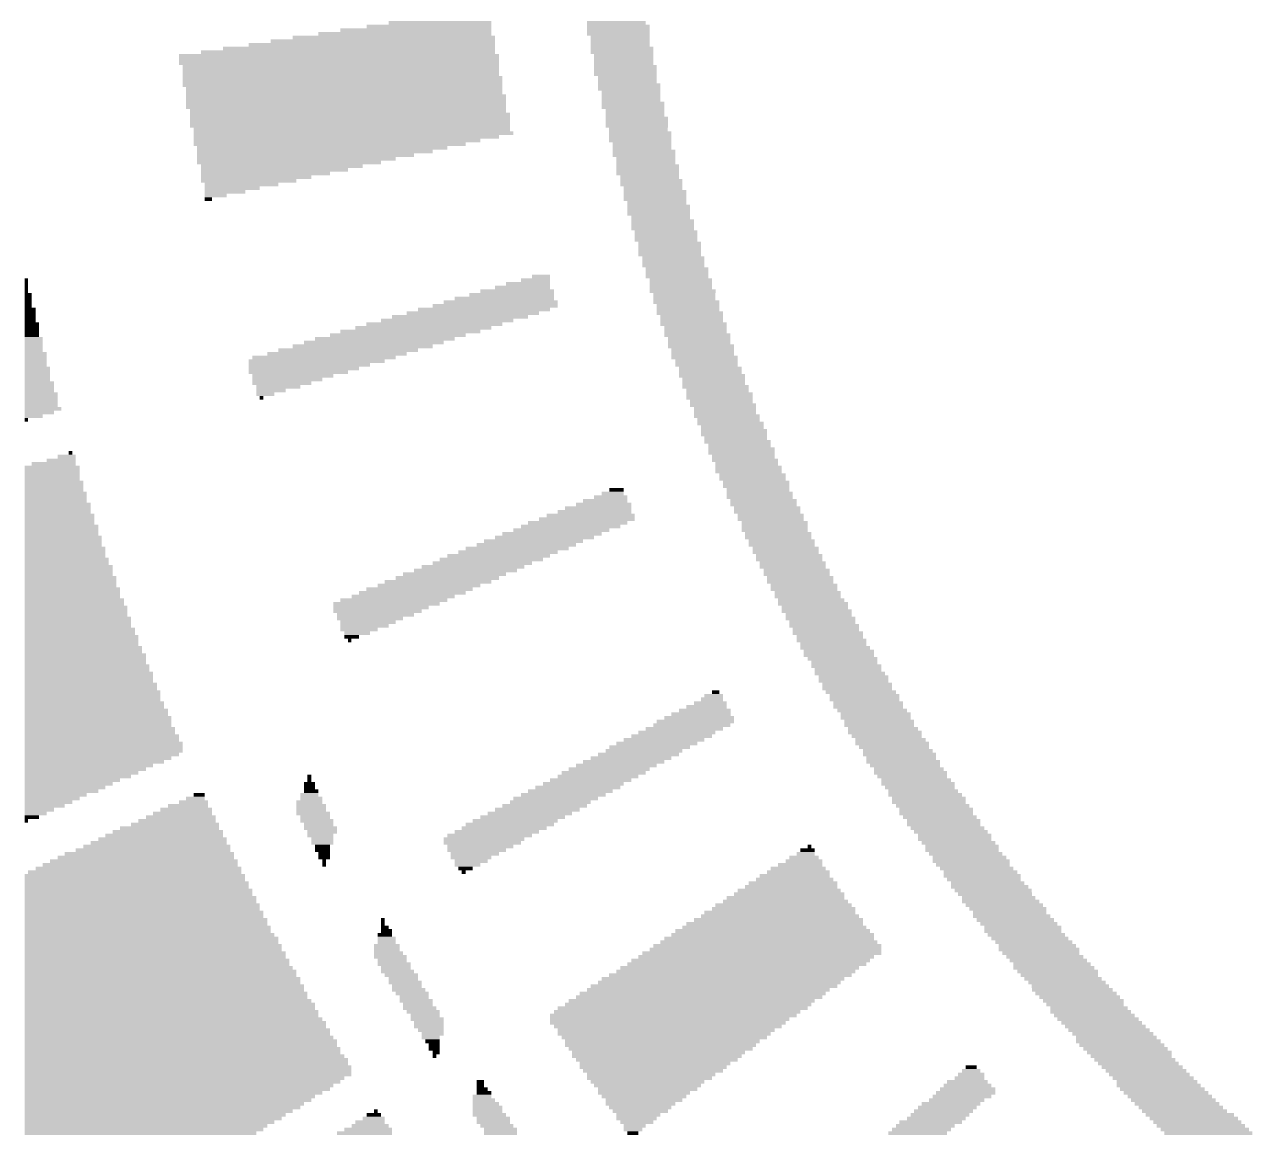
# Model space of a CAD drawing. Extents: x -51 to 50, y -27 to 29.
# Drawn here: x 20.18 to 27.25, y -3.95 to 2.42 of the extents above; entities that cross this region are included whole.
import ezdxf

# ---------------------------------------------------------------- set-up
doc = ezdxf.new("R2010")
doc.units = 0
doc.layers.add('201', color=6, linetype='CONTINUOUS')

# ---------------------------------------------------------------- blocks, each defined once
blk = doc.blocks.new('RECT')
blk.add_solid([(-0.5, -0.5), (0.5, -0.5), (-0.5, 0.5), (0.5, 0.5)])

msp = doc.modelspace()

# ---------------------------------------------------------------- block references
at = {"layer": '201', "rotation": 180}
for p, xscale, yscale in [((22.5108, 2.413), 0.7188, 0.0213), ((22.5743, 2.4342), 0.5918, 0.0211), ((23.5903, 2.4342), 0.3378, 0.0211), ((23.6017, 2.413), 0.3607, 0.0213), ((22.2453, 2.3283), 1.2903, 0.0211), ((22.3088, 2.3495), 1.1633, 0.0213), ((22.3723, 2.3707), 0.9957, 0.0211), ((22.4358, 2.3918), 0.8687, 0.0211), ((23.6017, 2.3918), 0.3607, 0.0211), ((23.6017, 2.3707), 0.3607, 0.0211), ((23.6118, 2.3495), 0.3404, 0.0213), ((23.6118, 2.3283), 0.3404, 0.0211), ((22.0447, 2.2648), 1.6916, 0.0211), ((22.1082, 2.286), 1.5646, 0.0213), ((22.1818, 2.3072), 1.4173, 0.0211), ((23.6118, 2.3072), 0.3404, 0.0211), ((23.622, 2.286), 0.3607, 0.0213), ((23.622, 2.2648), 0.3607, 0.0211), ((21.9926, 2.2437), 1.8415, 0.0211), ((21.9926, 2.2225), 1.8415, 0.0213), ((21.9926, 2.2013), 1.8415, 0.0211), ((23.6322, 2.2437), 0.3404, 0.0211), ((23.6322, 2.2225), 0.3404, 0.0213), ((23.6322, 2.2013), 0.3404, 0.0211), ((22.0129, 2.1167), 1.8415, 0.0211), ((22.0028, 2.1802), 1.8212, 0.0211), ((22.0028, 2.159), 1.8212, 0.0213), ((22.0028, 2.1378), 1.8212, 0.0211), ((23.6423, 2.1802), 0.3607, 0.0211), ((23.6423, 2.159), 0.3607, 0.0213), ((23.6423, 2.1378), 0.3607, 0.0211), ((23.6538, 2.1167), 0.3378, 0.0211), ((22.0129, 2.0955), 1.8415, 0.0213), ((22.0129, 2.0743), 1.8415, 0.0211), ((22.0231, 2.0532), 1.8212, 0.0211), ((23.6538, 2.0955), 0.3378, 0.0213), ((23.6639, 2.0743), 0.3581, 0.0211), ((23.6639, 2.0532), 0.3581, 0.0211), ((22.0231, 2.032), 1.8212, 0.0213), ((22.0332, 2.0108), 1.8415, 0.0211), ((22.0332, 1.9897), 1.8415, 0.0211), ((23.6741, 2.032), 0.3378, 0.0213), ((23.6741, 2.0108), 0.3378, 0.0211), ((23.6741, 1.9897), 0.3378, 0.0211), ((22.0332, 1.9685), 1.8415, 0.0213), ((22.0332, 1.9473), 1.8415, 0.0211), ((22.0447, 1.9262), 1.8186, 0.0211), ((22.0561, 1.905), 1.8415, 0.0213), ((23.6855, 1.9685), 0.3607, 0.0213), ((23.6855, 1.9473), 0.3607, 0.0211), ((23.6969, 1.9262), 0.3378, 0.0211), ((23.6969, 1.905), 0.3378, 0.0213), ((22.0561, 1.8838), 1.8415, 0.0211), ((22.0561, 1.8627), 1.8415, 0.0211), ((22.0561, 1.8415), 1.8415, 0.0213), ((23.7071, 1.8838), 0.3581, 0.0211), ((23.7071, 1.8627), 0.3581, 0.0211), ((23.7071, 1.8415), 0.3581, 0.0213), ((22.0663, 1.8203), 1.8212, 0.0211), ((22.0764, 1.7992), 1.8415, 0.0211), ((22.0345, 1.778), 1.7577, 0.0213), ((21.9812, 1.7568), 1.651, 0.0211), ((23.7172, 1.8203), 0.3378, 0.0211), ((23.7274, 1.7992), 0.3581, 0.0211), ((23.7274, 1.778), 0.3581, 0.0213), ((23.7274, 1.7568), 0.3581, 0.0211), ((21.9393, 1.7357), 1.5672, 0.0211), ((21.8961, 1.7145), 1.4402, 0.0213), ((21.8542, 1.6933), 1.3564, 0.0211), ((23.749, 1.6933), 0.3607, 0.0211), ((23.7376, 1.7357), 0.3378, 0.0211), ((23.7376, 1.7145), 0.3378, 0.0213), ((21.8008, 1.6722), 1.2497, 0.0211), ((21.7475, 1.651), 1.143, 0.0213), ((21.7056, 1.6298), 1.0592, 0.0211), ((23.749, 1.6722), 0.3607, 0.0211), ((23.7592, 1.651), 0.3404, 0.0213), ((23.7592, 1.6298), 0.3404, 0.0211), ((21.5163, 1.5452), 0.635, 0.0211), ((21.6637, 1.6087), 0.9296, 0.0211), ((21.6218, 1.5875), 0.8458, 0.0213), ((21.5697, 1.5663), 0.7417, 0.0211), ((23.7693, 1.6087), 0.3607, 0.0211), ((23.7693, 1.5875), 0.3607, 0.0213), ((23.7693, 1.5663), 0.3607, 0.0211), ((23.7808, 1.5452), 0.3378, 0.0211), ((21.4732, 1.524), 0.5486, 0.0213), ((21.3779, 1.4817), 0.3175, 0.0211), ((21.4313, 1.5028), 0.4242, 0.0211), ((23.7909, 1.524), 0.3581, 0.0213), ((23.7909, 1.5028), 0.3581, 0.0211), ((23.8011, 1.4817), 0.3378, 0.0211), ((21.336, 1.4605), 0.2337, 0.0213), ((21.2827, 1.4393), 0.127, 0.0211), ((21.2408, 1.4182), 0.0432, 0.0211), ((23.8125, 1.4605), 0.3607, 0.0213), ((23.8125, 1.4393), 0.3607, 0.0211), ((23.8125, 1.4182), 0.3607, 0.0211), ((23.8328, 1.3758), 0.3607, 0.0211), ((23.8328, 1.3547), 0.3607, 0.0211), ((23.8328, 1.3335), 0.3607, 0.0213), ((23.8227, 1.397), 0.3404, 0.0213), ((23.8557, 1.2912), 0.3607, 0.0211), ((23.8557, 1.27), 0.3607, 0.0213), ((23.8443, 1.3123), 0.3378, 0.0211), ((23.8557, 1.2488), 0.3607, 0.0211), ((23.876, 1.2277), 0.3607, 0.0211), ((23.876, 1.2065), 0.3607, 0.0213), ((23.876, 1.1853), 0.3607, 0.0211), ((23.8963, 1.1642), 0.3607, 0.0211), ((23.8963, 1.143), 0.3607, 0.0213), ((23.8963, 1.1218), 0.3607, 0.0211), ((23.8963, 1.1007), 0.3607, 0.0211), ((23.9179, 1.0795), 0.3581, 0.0213), ((23.9179, 1.0583), 0.3581, 0.0211), ((23.9179, 1.0372), 0.3581, 0.0211), ((23.9395, 1.016), 0.3607, 0.0213), ((23.9395, 0.9948), 0.3607, 0.0211), ((20.193, 0.9525), 0.0203, 0.0213), ((20.193, 0.9313), 0.0203, 0.0211), ((20.193, 0.9102), 0.0203, 0.0211), ((23.0492, 0.9102), 0.3175, 0.0211), ((23.081, 0.9313), 0.254, 0.0211), ((23.1242, 0.9525), 0.1676, 0.0213), ((23.1559, 0.9737), 0.1041, 0.0211), ((23.9395, 0.9737), 0.3607, 0.0211), ((23.9611, 0.9525), 0.3581, 0.0213), ((23.9611, 0.9313), 0.3581, 0.0211), ((23.9611, 0.9102), 0.3581, 0.0211), ((20.193, 0.889), 0.0203, 0.0213), ((20.2032, 0.8678), 0.0406, 0.0211), ((20.2032, 0.8467), 0.0406, 0.0211), ((22.9451, 0.8467), 0.5715, 0.0211), ((22.987, 0.8678), 0.4877, 0.0211), ((23.0188, 0.889), 0.4242, 0.0213), ((23.9713, 0.889), 0.3785, 0.0213), ((23.9814, 0.8678), 0.3581, 0.0211), ((23.9814, 0.8467), 0.3581, 0.0211), ((20.2032, 0.8255), 0.0406, 0.0213), ((20.2032, 0.8043), 0.0406, 0.0211), ((20.2146, 0.7832), 0.0635, 0.0211), ((22.8283, 0.7832), 0.7595, 0.0211), ((22.8918, 0.8043), 0.7188, 0.0211), ((22.9235, 0.8255), 0.6553, 0.0213), ((23.9928, 0.8255), 0.381, 0.0213), ((24.003, 0.8043), 0.3607, 0.0211), ((24.003, 0.7832), 0.3607, 0.0211), ((20.2146, 0.762), 0.0635, 0.0213), ((20.2146, 0.7408), 0.0635, 0.0211), ((20.2146, 0.7197), 0.0635, 0.0211), ((20.2248, 0.6985), 0.0838, 0.0213), ((22.5425, 0.6985), 0.7823, 0.0213), ((22.6162, 0.7197), 0.762, 0.0211), ((22.6898, 0.7408), 0.7823, 0.0211), ((22.7635, 0.762), 0.762, 0.0213), ((24.0132, 0.762), 0.381, 0.0213), ((24.0233, 0.7408), 0.3607, 0.0211), ((24.0233, 0.7197), 0.3607, 0.0211), ((24.0335, 0.6985), 0.381, 0.0213), ((20.2248, 0.6773), 0.0838, 0.0211), ((20.2248, 0.6562), 0.0838, 0.0211), ((20.2248, 0.635), 0.0838, 0.0213), ((22.3317, 0.635), 0.7823, 0.0213), ((22.4041, 0.6562), 0.8052, 0.0211), ((22.479, 0.6773), 0.7823, 0.0211), ((24.0449, 0.6773), 0.3581, 0.0211), ((24.0449, 0.6562), 0.3581, 0.0211), ((24.0563, 0.635), 0.381, 0.0213), ((20.2349, 0.6138), 0.1041, 0.0211), ((20.2349, 0.5927), 0.1041, 0.0211), ((20.2349, 0.5715), 0.1041, 0.0213), ((22.1298, 0.5715), 0.8052, 0.0213), ((22.1933, 0.5927), 0.8052, 0.0211), ((22.2568, 0.6138), 0.8052, 0.0211), ((24.0665, 0.6138), 0.3607, 0.0211), ((24.0665, 0.5927), 0.3607, 0.0211), ((24.0767, 0.5715), 0.381, 0.0213), ((20.2349, 0.5503), 0.1041, 0.0211), ((20.2463, 0.5292), 0.127, 0.0211), ((20.2463, 0.508), 0.127, 0.0213), ((20.2463, 0.4868), 0.127, 0.0211), ((21.8643, 0.4868), 0.7823, 0.0211), ((21.9062, 0.508), 0.8255, 0.0213), ((21.9812, 0.5292), 0.8026, 0.0211), ((22.0459, 0.5503), 0.8052, 0.0211), ((24.0868, 0.5503), 0.3607, 0.0211), ((24.0868, 0.5292), 0.3607, 0.0211), ((24.097, 0.508), 0.381, 0.0213), ((24.1084, 0.4868), 0.3581, 0.0211), ((20.2463, 0.4657), 0.127, 0.0211), ((20.2565, 0.4445), 0.1473, 0.0213), ((20.2565, 0.4233), 0.1473, 0.0211), ((21.8224, 0.4657), 0.6985, 0.0211), ((21.7907, 0.4445), 0.635, 0.0213), ((21.7589, 0.4233), 0.5715, 0.0211), ((24.1084, 0.4657), 0.3581, 0.0211), ((24.13, 0.4445), 0.3607, 0.0213), ((24.13, 0.4233), 0.3607, 0.0211), ((20.2565, 0.4022), 0.1473, 0.0211), ((20.2565, 0.381), 0.1473, 0.0213), ((20.2679, 0.3598), 0.1702, 0.0211), ((21.6954, 0.381), 0.4039, 0.0213), ((21.7272, 0.4022), 0.4674, 0.0211), ((21.6637, 0.3598), 0.3404, 0.0211), ((24.1402, 0.4022), 0.381, 0.0211), ((24.1503, 0.381), 0.3607, 0.0213), ((24.1503, 0.3598), 0.3607, 0.0211), ((20.2679, 0.3387), 0.1702, 0.0211), ((20.2679, 0.3175), 0.1702, 0.0213), ((20.2781, 0.2963), 0.1905, 0.0211), ((20.2781, 0.2752), 0.1905, 0.0211), ((21.6433, 0.3387), 0.254, 0.0211), ((21.6014, 0.3175), 0.1702, 0.0213), ((21.5684, 0.2963), 0.1041, 0.0211), ((21.5468, 0.2752), 0.0203, 0.0211), ((24.1605, 0.3387), 0.381, 0.0211), ((24.1833, 0.2963), 0.381, 0.0211), ((24.1833, 0.2752), 0.381, 0.0211), ((24.1719, 0.3175), 0.3581, 0.0213), ((20.2781, 0.254), 0.1905, 0.0213), ((20.2781, 0.2328), 0.1905, 0.0211), ((20.2883, 0.2117), 0.2108, 0.0211), ((24.1935, 0.254), 0.3607, 0.0213), ((24.2037, 0.2328), 0.381, 0.0211), ((24.2151, 0.2117), 0.3581, 0.0211), ((20.2679, 0.1905), 0.1702, 0.0213), ((20.2349, 0.1693), 0.1041, 0.0211), ((20.193, 0.1482), 0.0203, 0.0211), ((24.2151, 0.1905), 0.3581, 0.0213), ((24.2253, 0.1693), 0.3785, 0.0211), ((24.2354, 0.1482), 0.3581, 0.0211), ((24.2468, 0.127), 0.381, 0.0213), ((24.257, 0.1058), 0.3607, 0.0211), ((24.2672, 0.0847), 0.381, 0.0211), ((24.2672, 0.0635), 0.381, 0.0213), ((24.2773, 0.0423), 0.3607, 0.0211), ((24.2875, 0.0212), 0.381, 0.0211), ((24.2989, 0), 0.3581, 0.0213), ((20.4254, -0.0635), 0.1041, 0.0213), ((20.447, -0.0423), 0.0203, 0.0211), ((24.3103, -0.0212), 0.381, 0.0211), ((24.3103, -0.0423), 0.381, 0.0211), ((24.3205, -0.0635), 0.3607, 0.0213), ((20.3416, -0.127), 0.3175, 0.0213), ((20.3416, -0.1482), 0.3175, 0.0211), ((20.3505, -0.1058), 0.254, 0.0211), ((20.3937, -0.0847), 0.1676, 0.0211), ((24.3307, -0.0847), 0.381, 0.0211), ((24.3408, -0.1058), 0.3607, 0.0211), ((24.351, -0.127), 0.381, 0.0213), ((24.351, -0.1482), 0.381, 0.0211), ((20.3416, -0.1693), 0.3175, 0.0211), ((20.3416, -0.1905), 0.3175, 0.0213), ((20.3518, -0.2117), 0.3378, 0.0211), ((24.3738, -0.1693), 0.381, 0.0211), ((24.3738, -0.1905), 0.381, 0.0213), ((24.3942, -0.2117), 0.381, 0.0211), ((20.3619, -0.2752), 0.3581, 0.0211), ((20.3518, -0.2328), 0.3378, 0.0211), ((20.3518, -0.254), 0.3378, 0.0213), ((23.5687, -0.2752), 0.127, 0.0211), ((23.5903, -0.254), 0.0838, 0.0213), ((24.3942, -0.2328), 0.381, 0.0211), ((24.4043, -0.254), 0.3607, 0.0213), ((24.4145, -0.2752), 0.381, 0.0211), ((20.3619, -0.2963), 0.3581, 0.0211), ((20.3619, -0.3175), 0.3581, 0.0213), ((20.3733, -0.3387), 0.381, 0.0211), ((20.3733, -0.3598), 0.381, 0.0211), ((23.4848, -0.3598), 0.381, 0.0211), ((23.5166, -0.3387), 0.3175, 0.0211), ((23.5255, -0.3175), 0.254, 0.0213), ((23.5572, -0.2963), 0.1905, 0.0211), ((24.4145, -0.2963), 0.381, 0.0211), ((24.4373, -0.3175), 0.381, 0.0213), ((24.4373, -0.3387), 0.381, 0.0211), ((24.4577, -0.3598), 0.381, 0.0211), ((20.3733, -0.381), 0.381, 0.0213), ((20.3835, -0.4022), 0.4013, 0.0211), ((20.3835, -0.4233), 0.4013, 0.0211), ((23.4201, -0.4233), 0.5512, 0.0211), ((23.4417, -0.4022), 0.508, 0.0211), ((23.4633, -0.381), 0.4242, 0.0213), ((24.4577, -0.381), 0.381, 0.0213), ((24.478, -0.4022), 0.381, 0.0211), ((24.478, -0.4233), 0.381, 0.0211), ((20.3949, -0.4657), 0.4242, 0.0211), ((20.3949, -0.4868), 0.4242, 0.0211), ((20.3835, -0.4445), 0.4013, 0.0213), ((23.2728, -0.4868), 0.5512, 0.0211), ((23.3261, -0.4657), 0.5715, 0.0211), ((23.3667, -0.4445), 0.5715, 0.0213), ((24.5008, -0.4445), 0.381, 0.0213), ((24.5008, -0.4657), 0.381, 0.0211), ((24.5008, -0.4868), 0.381, 0.0211), ((20.3949, -0.508), 0.4242, 0.0213), ((20.4051, -0.5292), 0.4445, 0.0211), ((20.4051, -0.5503), 0.4445, 0.0211), ((20.4051, -0.5715), 0.4445, 0.0213), ((23.0721, -0.5715), 0.5715, 0.0213), ((23.1127, -0.5503), 0.5715, 0.0211), ((23.1762, -0.5292), 0.5715, 0.0211), ((23.2194, -0.508), 0.5715, 0.0213), ((24.5212, -0.508), 0.381, 0.0213), ((24.5212, -0.5292), 0.381, 0.0211), ((24.5415, -0.5503), 0.381, 0.0211), ((24.5415, -0.5715), 0.381, 0.0213), ((20.4153, -0.5927), 0.4648, 0.0211), ((20.4153, -0.6138), 0.4648, 0.0211), ((20.4153, -0.635), 0.4648, 0.0213), ((22.9121, -0.635), 0.5918, 0.0213), ((22.9654, -0.6138), 0.5715, 0.0211), ((23.0188, -0.5927), 0.5918, 0.0211), ((24.5643, -0.5927), 0.381, 0.0211), ((24.5643, -0.6138), 0.381, 0.0211), ((24.5847, -0.635), 0.381, 0.0213), ((20.4254, -0.6562), 0.4851, 0.0211), ((20.4254, -0.6773), 0.4851, 0.0211), ((20.4368, -0.6985), 0.508, 0.0213), ((22.7647, -0.6985), 0.5918, 0.0213), ((22.8181, -0.6773), 0.5715, 0.0211), ((22.8702, -0.6562), 0.5944, 0.0211), ((24.5847, -0.6562), 0.381, 0.0211), ((24.605, -0.6773), 0.381, 0.0211), ((24.605, -0.6985), 0.381, 0.0213), ((20.4368, -0.7197), 0.508, 0.0211), ((20.4368, -0.7408), 0.508, 0.0211), ((20.447, -0.762), 0.5283, 0.0213), ((20.447, -0.7832), 0.5283, 0.0211), ((22.5628, -0.7832), 0.6147, 0.0211), ((22.6162, -0.762), 0.5944, 0.0213), ((22.6581, -0.7408), 0.5918, 0.0211), ((22.7216, -0.7197), 0.5918, 0.0211), ((24.6278, -0.7197), 0.381, 0.0211), ((24.6278, -0.7408), 0.381, 0.0211), ((24.6482, -0.762), 0.381, 0.0213), ((24.6482, -0.7832), 0.381, 0.0211), ((20.447, -0.8043), 0.5283, 0.0211), ((20.4572, -0.8255), 0.5486, 0.0213), ((20.4572, -0.8467), 0.5486, 0.0211), ((22.4155, -0.8467), 0.6147, 0.0211), ((22.4574, -0.8255), 0.6121, 0.0213), ((22.5108, -0.8043), 0.5918, 0.0211), ((24.6698, -0.8043), 0.3835, 0.0211), ((24.6698, -0.8255), 0.3835, 0.0213), ((24.6913, -0.8467), 0.381, 0.0211), ((20.4686, -0.889), 0.5715, 0.0213), ((20.4686, -0.9102), 0.5715, 0.0211), ((20.4572, -0.8678), 0.5486, 0.0211), ((22.2669, -0.9102), 0.6121, 0.0211), ((22.3088, -0.889), 0.6147, 0.0213), ((22.3622, -0.8678), 0.5944, 0.0211), ((24.6913, -0.8678), 0.381, 0.0211), ((24.7117, -0.889), 0.381, 0.0213), ((24.7218, -0.9102), 0.4013, 0.0211), ((20.4788, -0.9313), 0.5918, 0.0211), ((20.4788, -0.9525), 0.5918, 0.0213), ((20.4788, -0.9737), 0.5918, 0.0211), ((20.4889, -0.9948), 0.6121, 0.0211), ((22.2148, -0.9525), 0.508, 0.0213), ((22.2352, -0.9313), 0.5486, 0.0211), ((22.2034, -0.9737), 0.4445, 0.0211), ((22.1717, -0.9948), 0.381, 0.0211), ((24.732, -0.9313), 0.381, 0.0211), ((24.7434, -0.9525), 0.4039, 0.0213), ((24.7548, -0.9737), 0.381, 0.0211), ((24.765, -0.9948), 0.4013, 0.0211), ((20.5003, -1.0583), 0.635, 0.0211), ((20.4889, -1.016), 0.6121, 0.0213), ((20.4889, -1.0372), 0.6121, 0.0211), ((22.1602, -1.016), 0.3175, 0.0213), ((22.1399, -1.0372), 0.2769, 0.0211), ((22.1082, -1.0583), 0.2134, 0.0211), ((24.7853, -1.0372), 0.4013, 0.0211), ((24.7752, -1.016), 0.381, 0.0213), ((24.7955, -1.0583), 0.381, 0.0211), ((20.5003, -1.0795), 0.635, 0.0213), ((20.5105, -1.1007), 0.6553, 0.0211), ((20.5105, -1.1218), 0.6553, 0.0211), ((22.098, -1.0795), 0.1473, 0.0213), ((22.0663, -1.1007), 0.0838, 0.0211), ((22.0548, -1.1218), 0.0203, 0.0211), ((24.8069, -1.0795), 0.4039, 0.0213), ((24.8183, -1.1007), 0.381, 0.0211), ((24.8285, -1.1218), 0.4013, 0.0211), ((20.5321, -1.2065), 0.6985, 0.0213), ((20.5105, -1.143), 0.6553, 0.0213), ((20.5207, -1.1642), 0.6756, 0.0211), ((20.5207, -1.1853), 0.6756, 0.0211), ((24.8387, -1.143), 0.381, 0.0213), ((24.8488, -1.1642), 0.4013, 0.0211), ((24.8704, -1.1853), 0.4039, 0.0211), ((24.8704, -1.2065), 0.4039, 0.0213), ((20.5321, -1.2277), 0.6985, 0.0211), ((20.5321, -1.2488), 0.6985, 0.0211), ((20.5422, -1.27), 0.7188, 0.0213), ((24.892, -1.2277), 0.4013, 0.0211), ((24.9136, -1.27), 0.4039, 0.0213), ((24.9022, -1.2488), 0.381, 0.0211), ((20.5422, -1.2912), 0.7188, 0.0211), ((20.5524, -1.3123), 0.7391, 0.0211), ((20.5524, -1.3335), 0.7391, 0.0213), ((24.9339, -1.3123), 0.4039, 0.0211), ((24.9238, -1.2912), 0.3835, 0.0211), ((24.9555, -1.3335), 0.4013, 0.0213), ((20.5524, -1.3547), 0.7391, 0.0211), ((20.5638, -1.3758), 0.762, 0.0211), ((20.5638, -1.397), 0.762, 0.0213), ((20.574, -1.4182), 0.7823, 0.0211), ((24.1618, -1.4182), 0.0432, 0.0211), ((24.9555, -1.3547), 0.4013, 0.0211), ((24.9758, -1.3758), 0.4013, 0.0211), ((24.9758, -1.397), 0.4013, 0.0213), ((24.9974, -1.4182), 0.4039, 0.0211), ((20.574, -1.4393), 0.7823, 0.0211), ((20.574, -1.4605), 0.7823, 0.0213), ((20.5842, -1.4817), 0.8026, 0.0211), ((24.13, -1.4817), 0.188, 0.0211), ((24.1402, -1.4605), 0.127, 0.0213), ((24.1503, -1.4393), 0.1067, 0.0211), ((25.019, -1.4393), 0.4013, 0.0211), ((25.019, -1.4605), 0.4013, 0.0213), ((25.0393, -1.4817), 0.4013, 0.0211), ((20.5842, -1.5028), 0.8026, 0.0211), ((20.5956, -1.524), 0.8255, 0.0213), ((20.5956, -1.5452), 0.8255, 0.0211), ((24.0767, -1.5452), 0.3404, 0.0211), ((24.0983, -1.524), 0.2972, 0.0213), ((24.1084, -1.5028), 0.2311, 0.0211), ((25.0393, -1.5028), 0.4013, 0.0211), ((25.0622, -1.524), 0.4013, 0.0213), ((25.0825, -1.5452), 0.4013, 0.0211), ((20.6159, -1.6298), 0.8661, 0.0211), ((20.6058, -1.5663), 0.8458, 0.0211), ((20.6058, -1.5875), 0.8458, 0.0213), ((20.6058, -1.6087), 0.8458, 0.0211), ((23.9814, -1.6298), 0.4445, 0.0211), ((24.0246, -1.6087), 0.4445, 0.0211), ((24.0449, -1.5875), 0.4445, 0.0213), ((24.0665, -1.5663), 0.4013, 0.0211), ((25.0825, -1.5663), 0.4013, 0.0211), ((25.1028, -1.5875), 0.4013, 0.0213), ((25.1028, -1.6087), 0.4013, 0.0211), ((25.1244, -1.6298), 0.4039, 0.0211), ((20.6159, -1.651), 0.8661, 0.0213), ((20.6273, -1.6722), 0.889, 0.0211), ((20.6273, -1.6933), 0.889, 0.0211), ((23.8646, -1.6933), 0.4648, 0.0211), ((23.9078, -1.6722), 0.4648, 0.0211), ((23.9382, -1.651), 0.4445, 0.0213), ((25.1346, -1.651), 0.4242, 0.0213), ((25.146, -1.6722), 0.4013, 0.0211), ((25.1676, -1.6933), 0.4039, 0.0211), ((20.6375, -1.7145), 0.9093, 0.0213), ((20.6375, -1.7357), 0.9093, 0.0211), ((20.6375, -1.7568), 0.9093, 0.0211), ((23.749, -1.7568), 0.442, 0.0211), ((23.7808, -1.7357), 0.4648, 0.0211), ((23.8227, -1.7145), 0.4674, 0.0213), ((25.1777, -1.7145), 0.4242, 0.0213), ((25.1879, -1.7357), 0.4039, 0.0211), ((25.2095, -1.7568), 0.4013, 0.0211), ((20.6273, -1.778), 0.889, 0.0213), ((20.5524, -1.8415), 0.7391, 0.0213), ((20.6058, -1.7992), 0.8458, 0.0211), ((20.5842, -1.8203), 0.8026, 0.0211), ((23.5903, -1.8415), 0.4648, 0.0213), ((23.6322, -1.8203), 0.4674, 0.0211), ((23.6741, -1.7992), 0.4648, 0.0211), ((23.7172, -1.778), 0.4648, 0.0213), ((25.2197, -1.778), 0.4216, 0.0213), ((25.2298, -1.7992), 0.4013, 0.0211), ((25.2413, -1.8203), 0.4242, 0.0211), ((25.2514, -1.8415), 0.4039, 0.0213), ((20.5321, -1.8627), 0.6985, 0.0211), ((20.5105, -1.8838), 0.6553, 0.0211), ((20.4889, -1.905), 0.6121, 0.0213), ((21.8224, -1.905), 0.0229, 0.0213), ((23.4836, -1.905), 0.4648, 0.0213), ((23.5166, -1.8838), 0.4851, 0.0211), ((23.5483, -1.8627), 0.4674, 0.0211), ((25.273, -1.8627), 0.4013, 0.0211), ((25.2832, -1.8838), 0.4216, 0.0211), ((25.2933, -1.905), 0.4013, 0.0213), ((20.4368, -1.9473), 0.508, 0.0211), ((20.3949, -1.9897), 0.4242, 0.0211), ((20.4572, -1.9262), 0.5486, 0.0211), ((20.4153, -1.9685), 0.4648, 0.0213), ((21.8224, -1.9473), 0.0635, 0.0211), ((21.8224, -1.9685), 0.0635, 0.0213), ((21.8326, -1.9897), 0.0838, 0.0211), ((21.8224, -1.9262), 0.0229, 0.0211), ((23.3248, -1.9897), 0.4877, 0.0211), ((23.368, -1.9685), 0.4877, 0.0213), ((23.3998, -1.9473), 0.4648, 0.0211), ((23.4417, -1.9262), 0.4674, 0.0211), ((25.3162, -1.9262), 0.4013, 0.0211), ((25.3263, -1.9473), 0.4216, 0.0211), ((25.3365, -1.9685), 0.4013, 0.0213), ((25.3568, -1.9897), 0.4013, 0.0211), ((20.3619, -2.0108), 0.3581, 0.0211), ((20.3416, -2.032), 0.3175, 0.0213), ((20.32, -2.0532), 0.2743, 0.0211), ((21.1557, -2.0532), 0.1676, 0.0211), ((21.1658, -2.032), 0.1067, 0.0213), ((21.1874, -2.0108), 0.0635, 0.0211), ((21.8224, -2.0532), 0.1499, 0.0211), ((21.8224, -2.0108), 0.1041, 0.0211), ((21.8338, -2.032), 0.127, 0.0213), ((23.2093, -2.0532), 0.4648, 0.0211), ((23.241, -2.032), 0.4877, 0.0213), ((23.2842, -2.0108), 0.4877, 0.0211), ((25.3682, -2.0108), 0.4242, 0.0211), ((25.3886, -2.032), 0.4242, 0.0213), ((25.3886, -2.0532), 0.4242, 0.0211), ((20.2679, -2.0955), 0.1702, 0.0213), ((20.2463, -2.1167), 0.127, 0.0211), ((20.2984, -2.0743), 0.2311, 0.0211), ((21.0922, -2.1167), 0.3404, 0.0211), ((21.1137, -2.0955), 0.2972, 0.0213), ((21.1239, -2.0743), 0.2311, 0.0211), ((21.8326, -2.0743), 0.1702, 0.0211), ((21.8326, -2.0955), 0.1702, 0.0213), ((21.844, -2.1167), 0.193, 0.0211), ((23.0924, -2.1167), 0.4851, 0.0211), ((23.1343, -2.0955), 0.4877, 0.0213), ((23.1775, -2.0743), 0.4877, 0.0211), ((25.4102, -2.0743), 0.4216, 0.0211), ((25.4318, -2.0955), 0.4242, 0.0213), ((25.4318, -2.1167), 0.4242, 0.0211), ((20.2248, -2.1378), 0.0838, 0.0211), ((20.193, -2.159), 0.0203, 0.0213), ((21.0172, -2.2013), 0.5715, 0.0211), ((21.049, -2.1802), 0.508, 0.0211), ((21.0604, -2.159), 0.4445, 0.0213), ((21.082, -2.1378), 0.4013, 0.0211), ((21.8554, -2.1378), 0.1702, 0.0211), ((21.8656, -2.159), 0.1905, 0.0213), ((21.8859, -2.2013), 0.1905, 0.0211), ((21.8758, -2.1802), 0.1702, 0.0211), ((22.9438, -2.2013), 0.4877, 0.0211), ((22.9768, -2.1802), 0.508, 0.0211), ((23.0073, -2.159), 0.4877, 0.0213), ((23.0505, -2.1378), 0.4877, 0.0211), ((25.4521, -2.1378), 0.4242, 0.0211), ((25.4737, -2.159), 0.4216, 0.0213), ((25.4737, -2.1802), 0.4216, 0.0211), ((25.4953, -2.2013), 0.4242, 0.0211), ((20.9766, -2.2648), 0.7391, 0.0211), ((20.9868, -2.2437), 0.6782, 0.0211), ((21.0083, -2.2225), 0.635, 0.0213), ((21.8859, -2.2437), 0.1499, 0.0211), ((21.8961, -2.2225), 0.1702, 0.0213), ((21.8973, -2.2648), 0.127, 0.0211), ((22.8283, -2.2648), 0.4648, 0.0211), ((22.86, -2.2437), 0.4877, 0.0211), ((22.9019, -2.2225), 0.4851, 0.0213), ((25.5156, -2.2225), 0.4242, 0.0213), ((25.5372, -2.2437), 0.4216, 0.0211), ((25.5372, -2.2648), 0.4216, 0.0211), ((20.922, -2.3283), 0.889, 0.0211), ((20.9436, -2.3072), 0.8458, 0.0211), ((20.955, -2.286), 0.7823, 0.0213), ((21.8973, -2.286), 0.127, 0.0213), ((21.8973, -2.3072), 0.0864, 0.0211), ((21.8973, -2.3283), 0.0864, 0.0211), ((22.8181, -2.286), 0.4445, 0.0213), ((22.8067, -2.3072), 0.381, 0.0211), ((22.7851, -2.3283), 0.3378, 0.0211), ((24.6901, -2.3283), 0.0838, 0.0211), ((24.7015, -2.3072), 0.0203, 0.0211), ((25.5587, -2.286), 0.4242, 0.0213), ((25.5803, -2.3072), 0.4216, 0.0211), ((25.5803, -2.3283), 0.4216, 0.0211), ((20.8483, -2.413), 1.1227, 0.0213), ((20.8699, -2.3918), 1.0795, 0.0211), ((20.8813, -2.3707), 1.016, 0.0211), ((20.9017, -2.3495), 0.9754, 0.0213), ((21.9075, -2.3495), 0.066, 0.0213), ((21.9075, -2.3707), 0.066, 0.0211), ((21.9075, -2.3918), 0.0203, 0.0211), ((21.9075, -2.413), 0.0203, 0.0213), ((22.7749, -2.3495), 0.2769, 0.0213), ((22.7533, -2.3707), 0.2337, 0.0211), ((22.7546, -2.3918), 0.1905, 0.0211), ((22.733, -2.413), 0.1473, 0.0213), ((24.6482, -2.413), 0.254, 0.0213), ((24.6698, -2.3918), 0.2108, 0.0211), ((24.6698, -2.3707), 0.1702, 0.0211), ((24.6799, -2.3495), 0.1041, 0.0213), ((25.6007, -2.3495), 0.4216, 0.0213), ((25.6223, -2.3707), 0.4242, 0.0211), ((25.6324, -2.3918), 0.4445, 0.0211), ((25.6426, -2.413), 0.4242, 0.0213), ((20.8178, -2.4765), 1.27, 0.0213), ((20.8166, -2.4553), 1.2268, 0.0211), ((20.8382, -2.4342), 1.1836, 0.0211), ((22.7216, -2.4342), 0.0838, 0.0211), ((22.7114, -2.4553), 0.0229, 0.0211), ((24.6164, -2.4765), 0.4039, 0.0213), ((24.638, -2.4553), 0.3607, 0.0211), ((24.6367, -2.4342), 0.3175, 0.0211), ((25.6642, -2.4342), 0.4216, 0.0211), ((25.6858, -2.4553), 0.4242, 0.0211), ((25.6959, -2.4765), 0.4445, 0.0213), ((20.8178, -2.4977), 1.27, 0.0211), ((20.828, -2.5188), 1.2903, 0.0211), ((20.828, -2.54), 1.2903, 0.0213), ((24.5961, -2.54), 0.5309, 0.0213), ((24.6063, -2.5188), 0.5105, 0.0211), ((24.6164, -2.4977), 0.4445, 0.0211), ((25.7061, -2.4977), 0.4242, 0.0211), ((25.7277, -2.5188), 0.4216, 0.0211), ((25.7391, -2.54), 0.4445, 0.0213), ((20.8496, -2.6035), 1.3335, 0.0213), ((20.8496, -2.6247), 1.3335, 0.0211), ((20.8382, -2.5612), 1.3106, 0.0211), ((20.8382, -2.5823), 1.3106, 0.0211), ((24.5631, -2.6247), 0.7188, 0.0211), ((24.5631, -2.6035), 0.6782, 0.0213), ((24.5847, -2.5823), 0.635, 0.0211), ((24.5847, -2.5612), 0.5944, 0.0211), ((25.7594, -2.5612), 0.4445, 0.0211), ((25.7696, -2.5823), 0.4242, 0.0211), ((25.7912, -2.6035), 0.4216, 0.0213), ((25.8026, -2.6247), 0.4445, 0.0211), ((20.8598, -2.6458), 1.3538, 0.0211), ((20.8598, -2.667), 1.3538, 0.0213), ((20.8699, -2.6882), 1.3741, 0.0211), ((24.5313, -2.6882), 0.8687, 0.0211), ((24.5529, -2.667), 0.8255, 0.0213), ((24.5529, -2.6458), 0.7849, 0.0211), ((25.8229, -2.6458), 0.4445, 0.0211), ((25.8432, -2.667), 0.4445, 0.0213), ((25.8547, -2.6882), 0.4216, 0.0211), ((20.8813, -2.7305), 1.397, 0.0213), ((20.8813, -2.7517), 1.397, 0.0211), ((20.8699, -2.7093), 1.3741, 0.0211), ((22.2453, -2.7305), 0.0203, 0.0213), ((22.2453, -2.7517), 0.0203, 0.0211), ((24.5008, -2.7517), 1.016, 0.0211), ((24.5224, -2.7305), 0.9728, 0.0213), ((24.5313, -2.7093), 0.9093, 0.0211), ((25.8661, -2.7093), 0.4445, 0.0211), ((25.8864, -2.7305), 0.4445, 0.0213), ((25.9067, -2.7517), 0.4445, 0.0211), ((20.9131, -2.8363), 1.4605, 0.0211), ((20.8915, -2.7728), 1.4173, 0.0211), ((20.8915, -2.794), 1.4173, 0.0213), ((20.9017, -2.8152), 1.4376, 0.0211), ((22.2669, -2.8363), 0.1041, 0.0211), ((22.2568, -2.8152), 0.0838, 0.0211), ((22.2568, -2.7728), 0.0432, 0.0211), ((22.2669, -2.794), 0.0635, 0.0213), ((24.4691, -2.8363), 1.2065, 0.0211), ((24.4894, -2.8152), 1.1659, 0.0211), ((24.4894, -2.794), 1.1201, 0.0213), ((24.4996, -2.7728), 1.0592, 0.0211), ((25.9296, -2.7728), 0.4445, 0.0211), ((25.9296, -2.794), 0.4445, 0.0213), ((25.9499, -2.8152), 0.4445, 0.0211), ((25.9702, -2.8363), 0.4445, 0.0211), ((20.9131, -2.8575), 1.4605, 0.0213), ((20.9232, -2.8787), 1.4808, 0.0211), ((20.9232, -2.8998), 1.4808, 0.0211), ((22.2682, -2.8787), 0.1473, 0.0211), ((22.2682, -2.8998), 0.1473, 0.0211), ((22.2669, -2.8575), 0.1041, 0.0213), ((24.4488, -2.8998), 1.3335, 0.0211), ((24.4589, -2.8787), 1.3132, 0.0211), ((24.4678, -2.8575), 1.2497, 0.0213), ((25.9931, -2.8575), 0.4445, 0.0213), ((26.0134, -2.8787), 0.4445, 0.0211), ((26.0236, -2.8998), 0.4648, 0.0211), ((20.9347, -2.921), 1.5037, 0.0213), ((20.9347, -2.9422), 1.5037, 0.0211), ((20.9448, -2.9633), 1.524, 0.0211), ((22.2783, -2.921), 0.1676, 0.0213), ((22.2885, -2.9422), 0.188, 0.0211), ((22.2987, -2.9633), 0.1676, 0.0211), ((24.3624, -2.9633), 1.3741, 0.0211), ((24.3942, -2.9422), 1.3564, 0.0211), ((24.4272, -2.921), 1.3767, 0.0213), ((26.0337, -2.921), 0.4445, 0.0213), ((26.0566, -2.9422), 0.4445, 0.0211), ((26.0769, -2.9633), 0.4445, 0.0211), ((20.9448, -2.9845), 1.524, 0.0213), ((20.955, -3.0057), 1.5443, 0.0211), ((20.9652, -3.0268), 1.5646, 0.0211), ((20.9652, -3.048), 1.5646, 0.0213), ((22.3101, -2.9845), 0.1905, 0.0213), ((22.3203, -3.0057), 0.1702, 0.0211), ((22.3304, -3.0268), 0.1905, 0.0211), ((22.352, -3.048), 0.193, 0.0213), ((24.2468, -3.048), 1.397, 0.0213), ((24.2773, -3.0268), 1.3767, 0.0211), ((24.2989, -3.0057), 1.3741, 0.0211), ((24.3408, -2.9845), 1.3767, 0.0213), ((26.0972, -2.9845), 0.4445, 0.0213), ((26.1087, -3.0057), 0.4674, 0.0211), ((26.1303, -3.0268), 0.4648, 0.0211), ((26.1404, -3.048), 0.4445, 0.0213), ((20.9766, -3.0692), 1.5875, 0.0211), ((20.9766, -3.0903), 1.5875, 0.0211), ((20.9868, -3.1115), 1.6078, 0.0213), ((22.3634, -3.0692), 0.1702, 0.0211), ((22.3736, -3.0903), 0.1905, 0.0211), ((22.3838, -3.1115), 0.1702, 0.0213), ((24.1516, -3.1115), 1.4199, 0.0213), ((24.1833, -3.0903), 1.397, 0.0211), ((24.2037, -3.0692), 1.397, 0.0211), ((26.1607, -3.0692), 0.4445, 0.0211), ((26.1836, -3.0903), 0.4445, 0.0211), ((26.2039, -3.1115), 0.4445, 0.0213), ((20.9969, -3.1538), 1.6281, 0.0211), ((20.9969, -3.175), 1.6281, 0.0213), ((20.9868, -3.1327), 1.6078, 0.0211), ((22.3939, -3.1327), 0.1905, 0.0211), ((22.4142, -3.1538), 0.1905, 0.0211), ((22.4257, -3.175), 0.1676, 0.0213), ((24.0665, -3.175), 1.4173, 0.0213), ((24.0868, -3.1538), 1.4173, 0.0211), ((24.1198, -3.1327), 1.397, 0.0211), ((26.2141, -3.1327), 0.4648, 0.0211), ((26.2357, -3.1538), 0.4674, 0.0211), ((26.2573, -3.175), 0.4648, 0.0213), ((21.0083, -3.1962), 1.651, 0.0211), ((21.0185, -3.2173), 1.6713, 0.0211), ((21.0185, -3.2385), 1.6713, 0.0213), ((21.0287, -3.2597), 1.6916, 0.0211), ((22.4371, -3.1962), 0.1905, 0.0211), ((22.4574, -3.2385), 0.1905, 0.0213), ((22.4473, -3.2173), 0.1702, 0.0211), ((22.4777, -3.2597), 0.1905, 0.0211), ((23.9395, -3.2597), 1.4173, 0.0211), ((23.9713, -3.2385), 1.4402, 0.0213), ((24.003, -3.2173), 1.4173, 0.0211), ((24.0233, -3.1962), 1.4173, 0.0211), ((26.2776, -3.1962), 0.4648, 0.0211), ((26.2877, -3.2173), 0.4445, 0.0211), ((26.3106, -3.2385), 0.4445, 0.0213), ((26.3208, -3.2597), 0.4648, 0.0211), ((21.0401, -3.302), 1.7145, 0.0213), ((21.0287, -3.2808), 1.6916, 0.0211), ((21.0503, -3.3232), 1.7348, 0.0211), ((22.5006, -3.302), 0.1905, 0.0213), ((22.4892, -3.2808), 0.1676, 0.0211), ((22.5108, -3.3232), 0.1702, 0.0211), ((23.9179, -3.2808), 1.4199, 0.0211), ((23.8963, -3.302), 1.3767, 0.0213), ((23.8862, -3.3232), 1.3564, 0.0211), ((26.3411, -3.2808), 0.4648, 0.0211), ((26.3627, -3.302), 0.4674, 0.0213), ((26.3843, -3.3232), 0.4648, 0.0211), ((21.0617, -3.3655), 1.7577, 0.0213), ((21.0617, -3.3867), 1.7577, 0.0211), ((21.0503, -3.3443), 1.7348, 0.0211), ((22.5108, -3.3443), 0.1702, 0.0211), ((22.5222, -3.3655), 0.1473, 0.0213), ((22.5323, -3.3867), 0.127, 0.0211), ((23.8862, -3.3443), 1.3106, 0.0211), ((23.876, -3.3655), 1.2497, 0.0213), ((23.8646, -3.3867), 1.2268, 0.0211), ((26.4046, -3.3443), 0.4648, 0.0211), ((26.4262, -3.3655), 0.4674, 0.0213), ((26.4478, -3.3867), 0.4648, 0.0211), ((21.0718, -3.4078), 1.778, 0.0211), ((21.082, -3.429), 1.7983, 0.0213), ((21.082, -3.4502), 1.7983, 0.0211), ((21.0922, -3.4713), 1.8186, 0.0211), ((22.5209, -3.4078), 0.1041, 0.0211), ((22.5311, -3.429), 0.0838, 0.0213), ((22.5412, -3.4502), 0.0635, 0.0211), ((22.5412, -3.4713), 0.0635, 0.0211), ((23.8658, -3.4078), 1.1836, 0.0211), ((23.8544, -3.429), 1.1201, 0.0213), ((23.8443, -3.4502), 1.0998, 0.0211), ((23.8443, -3.4713), 1.0592, 0.0211), ((26.4681, -3.4078), 0.4648, 0.0211), ((26.4795, -3.429), 0.4877, 0.0213), ((26.4998, -3.4502), 0.4877, 0.0211), ((26.5214, -3.4713), 0.4851, 0.0211), ((21.1137, -3.5348), 1.8618, 0.0211), ((21.0922, -3.4925), 1.8186, 0.0213), ((21.1036, -3.5137), 1.8415, 0.0211), ((22.5527, -3.4925), 0.0406, 0.0213), ((22.5425, -3.5137), 0.0203, 0.0211), ((23.8328, -3.4925), 0.9957, 0.0213), ((23.8227, -3.5137), 0.9754, 0.0211), ((23.8227, -3.5348), 0.9296, 0.0211), ((26.543, -3.4925), 0.4877, 0.0213), ((26.5532, -3.5137), 0.4674, 0.0211), ((26.5748, -3.5348), 0.4648, 0.0211), ((21.1137, -3.556), 1.8618, 0.0213), ((21.1239, -3.5772), 1.8821, 0.0211), ((21.1239, -3.5983), 1.8821, 0.0211), ((23.8125, -3.556), 0.8687, 0.0213), ((23.8011, -3.5772), 0.8458, 0.0211), ((23.8011, -3.5983), 0.8052, 0.0211), ((25.6324, -3.5983), 0.1041, 0.0211), ((25.6324, -3.5772), 0.0635, 0.0211), ((26.5951, -3.556), 0.4648, 0.0213), ((26.6167, -3.5772), 0.4674, 0.0211), ((26.6383, -3.5983), 0.4648, 0.0211), ((21.1239, -3.6195), 1.8821, 0.0213), ((21.0718, -3.683), 1.778, 0.0213), ((21.1036, -3.6407), 1.8415, 0.0211), ((21.0922, -3.6618), 1.8186, 0.0211), ((22.8067, -3.6618), 0.0406, 0.0211), ((22.8067, -3.683), 0.0406, 0.0213), ((23.7909, -3.6195), 0.7391, 0.0213), ((23.7808, -3.6407), 0.7188, 0.0211), ((23.7693, -3.6618), 0.6553, 0.0211), ((23.7693, -3.683), 0.6147, 0.0213), ((25.6108, -3.683), 0.2743, 0.0213), ((25.6108, -3.6618), 0.2337, 0.0211), ((25.6223, -3.6407), 0.1702, 0.0211), ((25.6324, -3.6195), 0.1499, 0.0213), ((26.6586, -3.6195), 0.4648, 0.0213), ((26.6802, -3.6407), 0.4674, 0.0211), ((26.7119, -3.683), 0.4851, 0.0213), ((26.7018, -3.6618), 0.4648, 0.0211), ((21.0617, -3.7042), 1.7577, 0.0211), ((21.0401, -3.7253), 1.7145, 0.0211), ((21.0185, -3.7465), 1.6713, 0.0213), ((22.8168, -3.7465), 0.1067, 0.0213), ((22.8181, -3.7042), 0.0635, 0.0211), ((22.8283, -3.7253), 0.0838, 0.0211), ((23.749, -3.7253), 0.5283, 0.0211), ((23.7706, -3.7042), 0.5715, 0.0211), ((23.749, -3.7465), 0.4877, 0.0213), ((25.5791, -3.7465), 0.3378, 0.0213), ((25.6007, -3.7253), 0.3404, 0.0211), ((25.6121, -3.7042), 0.3175, 0.0211), ((26.7335, -3.7042), 0.4877, 0.0211), ((26.7538, -3.7253), 0.4877, 0.0211), ((26.7754, -3.7465), 0.4851, 0.0213), ((21.0083, -3.7677), 1.651, 0.0211), ((20.9868, -3.7888), 1.6078, 0.0211), ((20.9766, -3.81), 1.5875, 0.0213), ((22.8384, -3.7888), 0.1499, 0.0211), ((22.827, -3.7677), 0.127, 0.0211), ((22.8486, -3.81), 0.1702, 0.0213), ((23.749, -3.7677), 0.442, 0.0211), ((23.7287, -3.7888), 0.4013, 0.0211), ((23.7274, -3.81), 0.3581, 0.0213), ((25.4953, -3.81), 0.3378, 0.0213), ((25.5156, -3.7888), 0.3378, 0.0211), ((25.5486, -3.7677), 0.3175, 0.0211), ((26.797, -3.7677), 0.4877, 0.0211), ((26.8173, -3.7888), 0.4877, 0.0211), ((26.8389, -3.81), 0.4851, 0.0213), ((20.955, -3.8312), 1.5443, 0.0211), ((20.9347, -3.8523), 1.5037, 0.0211), ((20.9232, -3.8735), 1.4808, 0.0213), ((20.9017, -3.8947), 1.4376, 0.0211), ((22.1717, -3.8947), 0.1676, 0.0211), ((22.192, -3.8735), 0.127, 0.0213), ((22.1933, -3.8523), 0.0838, 0.0211), ((22.2047, -3.8312), 0.0203, 0.0211), ((22.8587, -3.8523), 0.1905, 0.0211), ((22.8486, -3.8312), 0.1702, 0.0211), ((22.8816, -3.8735), 0.1905, 0.0213), ((22.8816, -3.8947), 0.1905, 0.0211), ((23.7274, -3.8312), 0.3175, 0.0211), ((23.716, -3.8523), 0.254, 0.0211), ((23.7058, -3.8735), 0.2337, 0.0213), ((23.7071, -3.8947), 0.1905, 0.0211), ((25.4, -3.8947), 0.3607, 0.0211), ((25.4318, -3.8735), 0.3378, 0.0213), ((25.4521, -3.8523), 0.3378, 0.0211), ((25.4737, -3.8312), 0.3404, 0.0211), ((26.8605, -3.8312), 0.4877, 0.0211), ((26.891, -3.8523), 0.508, 0.0211), ((26.9138, -3.8735), 0.508, 0.0213), ((26.9342, -3.8947), 0.508, 0.0211), ((20.8813, -3.9158), 1.397, 0.0211), ((20.8496, -3.9582), 1.3335, 0.0211), ((20.8699, -3.937), 1.3741, 0.0213), ((22.1399, -3.9582), 0.3175, 0.0211), ((22.1615, -3.937), 0.2743, 0.0213), ((22.1717, -3.9158), 0.2134, 0.0211), ((22.9019, -3.9158), 0.1905, 0.0211), ((22.9222, -3.937), 0.1905, 0.0213), ((22.9222, -3.9582), 0.1905, 0.0211), ((23.6957, -3.9158), 0.127, 0.0211), ((23.6855, -3.937), 0.1067, 0.0213), ((23.6842, -3.9582), 0.0635, 0.0211), ((25.3251, -3.9582), 0.3378, 0.0211), ((25.3467, -3.937), 0.3404, 0.0213), ((25.3682, -3.9158), 0.3378, 0.0211), ((26.9545, -3.9158), 0.508, 0.0211), ((26.9773, -3.937), 0.508, 0.0213), ((26.9977, -3.9582), 0.508, 0.0211)]:
    msp.add_blockref('RECT', p, dxfattribs=dict(at, xscale=xscale, yscale=yscale))

doc.saveas('drawing.dxf')
